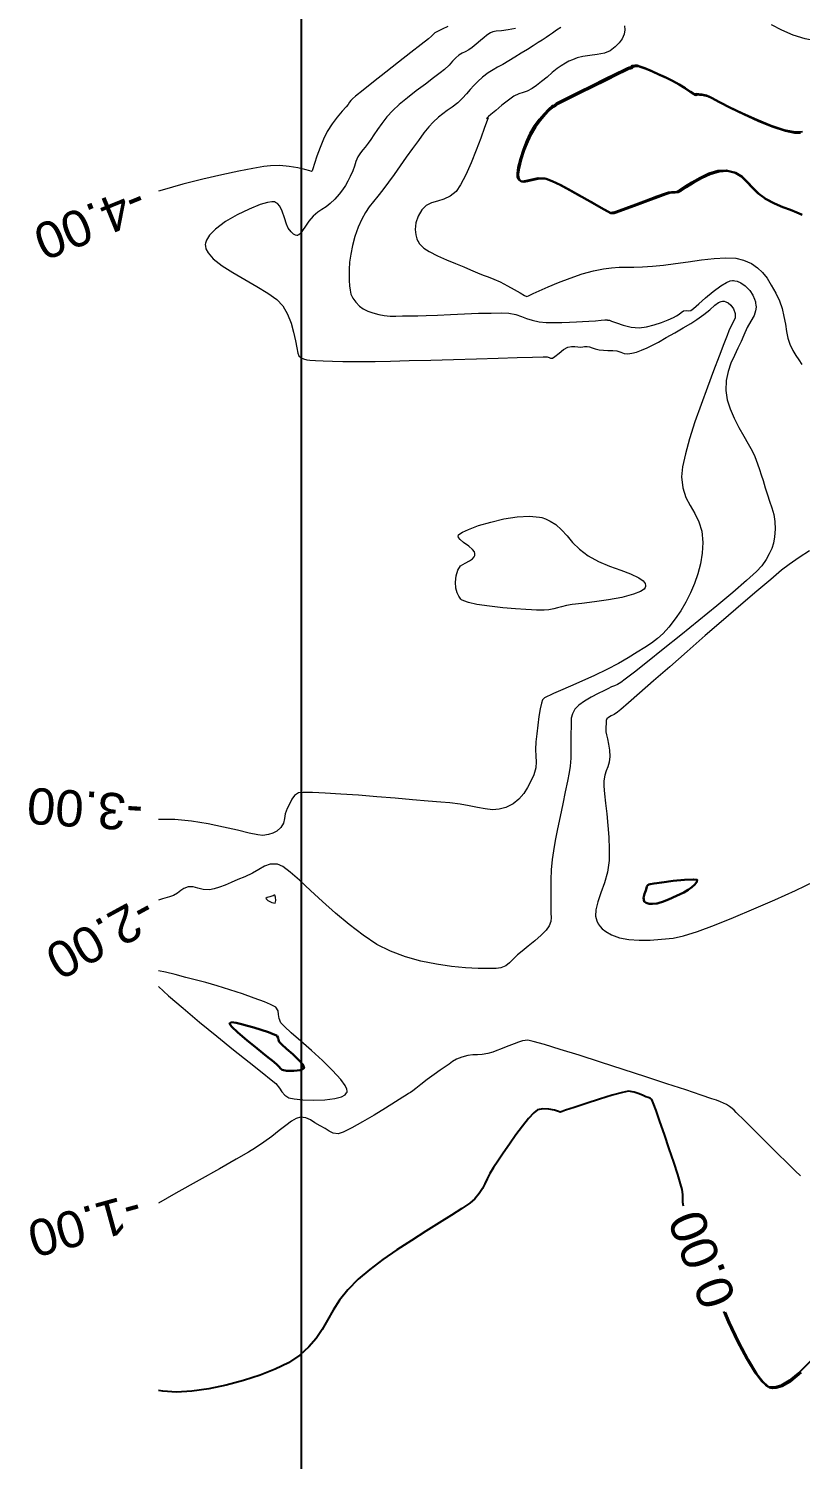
# Model space of a CAD drawing. Header units: metres. Extents: x 2662 to 3279, y 1027 to 1511.
# Drawn here: x 2662.1 to 2725.8, y 1256.3 to 1374.4 of the extents above; entities that cross this region are included whole.
import ezdxf

# ---------------------------------------------------------------- set-up
doc = ezdxf.new("R2010")
doc.units = ezdxf.units.M
doc.header["$LTSCALE"] = 1000
doc.layers.add('01 main point', color=1, linetype='Continuous')
for name, color, linetype, lineweight in [('CONT-MJR', 251, 'Continuous', 30), ('CONT-MNR', 252, 'Continuous', 9), ('TEXT KONT', 3, 'Continuous', 15)]:
    doc.layers.add(name, color=color, linetype=linetype, lineweight=lineweight)
doc.styles.get("Standard").update_dxf_attribs({"font": 'arial.ttf'})

msp = doc.modelspace()

# ---------------------------------------------------------------- linework, layer by layer
at = {"flags": 128}
for points in [[(2725.98, 1365.91), (2725.72, 1365.87), (2725.24, 1365.89), (2724.48, 1366.05), (2723.39, 1366.4), (2722.21, 1366.88), (2721.03, 1367.42), (2719.94, 1367.95), (2719.02, 1368.42), (2718.37, 1368.76), (2718.05, 1368.9), (2717.71, 1368.98), (2717.42, 1369.02), (2717.26, 1369.04), (2717.16, 1369.01), (2717.06, 1368.99), (2716.93, 1369.07), (2716.62, 1369.27), (2716.19, 1369.56), (2715.68, 1369.87), (2715.14, 1370.17), (2714.64, 1370.41), (2714.07, 1370.67), (2713.49, 1370.93), (2712.97, 1371.15), (2712.57, 1371.3), (2712.35, 1371.37), (2712.15, 1371.38), (2711.98, 1371.36), (2711.89, 1371.34), (2711.84, 1371.28), (2711.78, 1371.22), (2711.68, 1371.2), (2711.54, 1371.17), (2711.26, 1371.03), (2710.59, 1370.7), (2709.66, 1370.24), (2708.59, 1369.71), (2707.53, 1369.18), (2706.59, 1368.71), (2705.92, 1368.38), (2705.65, 1368.24), (2705.52, 1368.14), (2705.43, 1368.06), (2705.36, 1368.04), (2705.3, 1368.01), (2705.21, 1367.94), (2705.1, 1367.85), (2704.96, 1367.71), (2704.65, 1367.39), (2704.24, 1366.93), (2703.83, 1366.38), (2703.47, 1365.77), (2703.2, 1365.17), (2702.92, 1364.44), (2702.67, 1363.67), (2702.49, 1362.95), (2702.43, 1362.46), (2702.44, 1362.18), (2702.48, 1362.04), (2702.52, 1361.99), (2702.56, 1361.94), (2702.67, 1361.87), (2702.87, 1361.84), (2703.19, 1361.88), (2703.66, 1362), (2704.18, 1362.1), (2704.73, 1362.07), (2705.21, 1361.89), (2705.92, 1361.55), (2706.77, 1361.1), (2707.67, 1360.6), (2708.53, 1360.11), (2709.28, 1359.69), (2709.81, 1359.39), (2710.06, 1359.26), (2710.21, 1359.25), (2710.34, 1359.26), (2710.5, 1359.3), (2710.79, 1359.4), (2711.41, 1359.63), (2712.23, 1359.94), (2713.12, 1360.27), (2713.95, 1360.58), (2714.59, 1360.82), (2714.92, 1360.93), (2715.16, 1360.95), (2715.36, 1360.94), (2715.6, 1360.97), (2715.84, 1361.1), (2716.27, 1361.39), (2716.85, 1361.75), (2717.53, 1362.14), (2718.26, 1362.48), (2719, 1362.7), (2719.69, 1362.74), (2720.35, 1362.57), (2720.89, 1362.24), (2721.34, 1361.81), (2721.79, 1361.32), (2722.28, 1360.84), (2722.88, 1360.4), (2723.56, 1360.04), (2724.24, 1359.75), (2724.87, 1359.52), (2725.42, 1359.31), (2725.84, 1359.12)], [(2716.15, 1277.2), (2716.12, 1277.52), (2716.12, 1277.83), (2716.11, 1278.17), (2716.05, 1278.59), (2715.92, 1279.05), (2715.68, 1279.83), (2715.35, 1280.83), (2714.98, 1281.95), (2714.59, 1283.11), (2714.22, 1284.19), (2713.9, 1285.1), (2713.66, 1285.74), (2713.54, 1286.01), (2713.4, 1286.12), (2713.24, 1286.18), (2713.05, 1286.24), (2712.82, 1286.34), (2712.49, 1286.49), (2712.09, 1286.63), (2711.63, 1286.69), (2711.13, 1286.6), (2710.28, 1286.36), (2709.22, 1286.04), (2708.13, 1285.69), (2707.14, 1285.36), (2706.43, 1285.12), (2706.15, 1285.02), (2706.07, 1284.99), (2705.99, 1284.97), (2705.85, 1285.02), (2705.51, 1285.12), (2705.05, 1285.22), (2704.56, 1285.25), (2704.12, 1285.16), (2703.8, 1284.92), (2703.37, 1284.45), (2702.87, 1283.82), (2702.33, 1283.09), (2701.79, 1282.32), (2701.27, 1281.57), (2700.83, 1280.91), (2700.49, 1280.4), (2700.17, 1279.89), (2699.95, 1279.45), (2699.77, 1279.05), (2699.57, 1278.66), (2699.31, 1278.25), (2698.94, 1277.81), (2698.53, 1277.46), (2697.88, 1277), (2697.02, 1276.45), (2696.01, 1275.82), (2694.89, 1275.13), (2693.71, 1274.38), (2692.51, 1273.6), (2691.35, 1272.79), (2690.27, 1271.98), (2689.31, 1271.17), (2688.45, 1270.29), (2687.78, 1269.44), (2687.24, 1268.61), (2686.78, 1267.8), (2686.33, 1267.03), (2685.84, 1266.29), (2685.25, 1265.58), (2684.51, 1264.91), (2683.55, 1264.28), (2682.47, 1263.74), (2681.22, 1263.24), (2679.85, 1262.8), (2678.41, 1262.42), (2676.98, 1262.13), (2675.59, 1261.94), (2674.31, 1261.86), (2673.2, 1261.92), (2672.83, 1261.99)], [(2726.62, 1264.39), (2725.76, 1263.52), (2724.89, 1262.8), (2724.2, 1262.41), (2723.71, 1262.26), (2723.41, 1262.25), (2723.26, 1262.27), (2723.16, 1262.3), (2722.95, 1262.42), (2722.6, 1262.75), (2722.09, 1263.43), (2721.38, 1264.59), (2720.63, 1266.03), (2719.86, 1267.66), (2719.49, 1268.51)]]:
    msp.add_lwpolyline(points, dxfattribs=at)
at = {"layer": '01 main point'}
msp.add_lwpolyline([(2684.6, 1092.67), (3187.11, 1092.67), (3187.11, 1448.02), (2684.6, 1448.02)], close=True, dxfattribs=at)
at = {"layer": 'CONT-MJR', "elevation": -1, "flags": 128}
for points in [[(2725.83, 1365.81), (2725.35, 1365.83), (2724.59, 1365.98), (2723.49, 1366.34), (2722.31, 1366.82), (2721.14, 1367.36), (2720.05, 1367.89), (2719.13, 1368.36), (2718.47, 1368.7), (2718.16, 1368.84), (2717.82, 1368.92), (2717.52, 1368.96), (2717.37, 1368.98), (2717.27, 1368.95), (2717.17, 1368.93), (2717.03, 1369.01), (2716.73, 1369.21), (2716.29, 1369.5), (2715.79, 1369.81), (2715.25, 1370.11), (2714.75, 1370.35), (2714.18, 1370.61), (2713.6, 1370.87), (2713.08, 1371.09), (2712.67, 1371.24), (2712.46, 1371.31), (2712.26, 1371.32), (2712.09, 1371.3), (2712, 1371.28), (2711.95, 1371.22), (2711.89, 1371.16), (2711.79, 1371.14), (2711.64, 1371.11), (2711.37, 1370.97), (2710.7, 1370.64), (2709.77, 1370.18), (2708.7, 1369.65), (2707.64, 1369.12), (2706.7, 1368.65), (2706.03, 1368.32), (2705.76, 1368.18), (2705.63, 1368.08), (2705.54, 1368), (2705.47, 1367.98), (2705.4, 1367.95), (2705.32, 1367.88), (2705.21, 1367.79), (2705.06, 1367.65), (2704.75, 1367.33), (2704.35, 1366.87), (2703.94, 1366.32), (2703.58, 1365.71), (2703.31, 1365.11), (2703.02, 1364.38), (2702.77, 1363.61), (2702.59, 1362.89), (2702.53, 1362.4), (2702.55, 1362.12), (2702.59, 1361.98), (2702.62, 1361.93), (2702.67, 1361.88), (2702.78, 1361.81), (2702.98, 1361.78), (2703.3, 1361.82), (2703.76, 1361.94), (2704.29, 1362.04), (2704.83, 1362.01), (2705.32, 1361.83), (2706.03, 1361.49), (2706.88, 1361.04), (2707.78, 1360.54), (2708.64, 1360.05), (2709.38, 1359.63), (2709.92, 1359.33), (2710.17, 1359.2), (2710.32, 1359.19), (2710.45, 1359.2), (2710.61, 1359.24), (2710.9, 1359.34), (2711.52, 1359.57), (2712.33, 1359.88), (2713.22, 1360.21), (2714.05, 1360.52), (2714.7, 1360.76), (2715.02, 1360.87), (2715.27, 1360.89), (2715.47, 1360.88), (2715.71, 1360.91), (2715.95, 1361.04), (2716.38, 1361.33), (2716.96, 1361.69), (2717.64, 1362.08), (2718.37, 1362.42), (2719.1, 1362.64), (2719.79, 1362.68), (2720.46, 1362.51), (2721, 1362.18), (2721.45, 1361.75), (2721.9, 1361.26), (2722.39, 1360.78), (2722.99, 1360.34), (2723.67, 1359.98), (2724.35, 1359.69), (2724.98, 1359.46), (2725.52, 1359.25), (2725.95, 1359.06)], [(2725.87, 1263.46), (2724.99, 1262.74), (2724.31, 1262.35), (2723.82, 1262.2), (2723.51, 1262.19), (2723.37, 1262.21), (2723.27, 1262.24), (2723.06, 1262.36), (2722.71, 1262.69), (2722.19, 1263.37), (2721.49, 1264.53), (2720.74, 1265.97), (2719.97, 1267.6), (2719.6, 1268.45)]]:
    msp.add_lwpolyline(points, dxfattribs=at)
at = {"layer": 'CONT-MJR', "flags": 128}
for points in [[(2713.93, 1302.19), (2713.99, 1302.2), (2714.14, 1302.24), (2714.44, 1302.34), (2714.93, 1302.53), (2715.59, 1302.82), (2716.18, 1303.11), (2716.56, 1303.33), (2716.85, 1303.55), (2717.1, 1303.77), (2717.27, 1303.98), (2717.29, 1304.14), (2716.97, 1304.18), (2716.24, 1304.15), (2715.3, 1304.06), (2714.36, 1303.94), (2713.74, 1303.85), (2713.41, 1303.79), (2713.29, 1303.76), (2713.26, 1303.74), (2713.23, 1303.72), (2713.18, 1303.67), (2713.14, 1303.59), (2713.1, 1303.46), (2713.05, 1303.26), (2712.95, 1302.98), (2712.86, 1302.65), (2712.91, 1302.37), (2713.08, 1302.24), (2713.32, 1302.17), (2713.61, 1302.17)], [(2682.64, 1291.25), (2682.62, 1291.27), (2682.53, 1291.32), (2682.31, 1291.41), (2681.91, 1291.56), (2681.3, 1291.76), (2680.69, 1291.95), (2680.19, 1292.09), (2679.69, 1292.22), (2679.23, 1292.34), (2678.87, 1292.39), (2678.68, 1292.3), (2678.85, 1292.05), (2679.38, 1291.55), (2680.13, 1290.92), (2680.97, 1290.23), (2681.75, 1289.6), (2682.36, 1289.12), (2682.64, 1288.88), (2682.78, 1288.71), (2682.89, 1288.56), (2683.05, 1288.45), (2683.41, 1288.39), (2683.99, 1288.37), (2684.55, 1288.44), (2684.85, 1288.62), (2684.75, 1288.89), (2684.4, 1289.29), (2683.92, 1289.75), (2683.41, 1290.2), (2683, 1290.56), (2682.8, 1290.76), (2682.74, 1290.94), (2682.72, 1291.1)]]:
    msp.add_lwpolyline(points, close=True, dxfattribs=at)
at = {"layer": 'CONT-MNR', "flags": 128}
for points, elevation in [([(2696.72, 1374.61), (2696.25, 1374.39), (2695.85, 1374.19), (2695.64, 1374.07), (2695.5, 1373.94), (2695.36, 1373.79), (2695.11, 1373.59), (2694.51, 1373.11), (2693.65, 1372.44), (2692.65, 1371.66), (2691.59, 1370.83), (2690.58, 1370.03), (2689.72, 1369.35), (2689.1, 1368.86), (2688.84, 1368.64), (2688.7, 1368.48), (2688.61, 1368.34), (2688.49, 1368.17), (2688.31, 1367.96), (2687.99, 1367.6), (2687.59, 1367.12), (2687.16, 1366.55), (2686.76, 1365.92), (2686.46, 1365.3), (2686.17, 1364.6), (2685.91, 1363.9), (2685.7, 1363.28), (2685.56, 1362.85), (2685.51, 1362.68), (2685.46, 1362.64), (2685.31, 1362.68), (2684.91, 1362.79), (2684.32, 1362.92), (2683.61, 1363.04), (2682.84, 1363.11), (2682.08, 1363.1), (2681.52, 1363.03), (2680.63, 1362.88), (2679.46, 1362.65), (2678.06, 1362.35), (2676.5, 1361.99), (2674.84, 1361.57), (2673.14, 1361.09), (2672.83, 1360.99)], -4), ([(2706.03, 1374.51), (2705.69, 1374.29), (2705.35, 1374.06), (2705.09, 1373.88), (2704.83, 1373.7), (2704.49, 1373.47), (2704.17, 1373.27), (2703.75, 1373.01), (2703.28, 1372.71), (2702.76, 1372.4), (2702.25, 1372.07), (2701.75, 1371.76), (2701.24, 1371.46), (2700.82, 1371.23), (2700.44, 1371.02), (2700.05, 1370.77), (2699.58, 1370.42), (2699.18, 1370.07), (2698.85, 1369.73), (2698.55, 1369.39), (2698.25, 1369.04), (2697.92, 1368.69), (2697.53, 1368.31), (2697.07, 1367.93), (2696.67, 1367.65), (2696.31, 1367.4), (2695.93, 1367.11), (2695.49, 1366.7), (2695.15, 1366.32), (2694.74, 1365.81), (2694.29, 1365.2), (2693.79, 1364.52), (2693.28, 1363.81), (2692.77, 1363.09), (2692.28, 1362.39), (2691.82, 1361.74), (2691.36, 1361.11), (2690.94, 1360.6), (2690.57, 1360.15), (2690.23, 1359.72), (2689.91, 1359.25), (2689.61, 1358.7), (2689.3, 1358.02), (2689.03, 1357.25), (2688.84, 1356.51), (2688.7, 1355.8), (2688.61, 1355.14), (2688.57, 1354.55), (2688.56, 1354.04), (2688.57, 1353.64), (2688.6, 1353.19), (2688.64, 1352.82), (2688.72, 1352.49), (2688.87, 1352.17), (2689.11, 1351.83), (2689.41, 1351.52), (2689.73, 1351.29), (2690.1, 1351.11), (2690.52, 1350.96), (2691.02, 1350.82), (2691.47, 1350.73), (2691.94, 1350.69), (2692.43, 1350.68), (2692.97, 1350.7), (2693.56, 1350.71), (2694.23, 1350.72), (2694.92, 1350.73), (2695.85, 1350.77), (2696.94, 1350.82), (2698.1, 1350.87), (2699.25, 1350.92), (2700.3, 1350.94), (2701.16, 1350.95), (2701.75, 1350.92), (2702.33, 1350.81), (2702.79, 1350.65), (2703.2, 1350.49), (2703.66, 1350.34), (2704.25, 1350.22), (2704.84, 1350.16), (2705.48, 1350.15), (2706.13, 1350.16), (2706.75, 1350.18), (2707.33, 1350.21), (2707.82, 1350.24), (2708.36, 1350.27), (2708.9, 1350.31), (2709.36, 1350.35), (2709.68, 1350.38), (2709.81, 1350.39), (2709.86, 1350.38), (2709.9, 1350.36), (2709.97, 1350.36), (2710.05, 1350.35), (2710.21, 1350.28), (2710.62, 1350.12), (2711.19, 1349.93), (2711.84, 1349.78), (2712.51, 1349.72), (2713.1, 1349.8), (2713.73, 1349.96), (2714.35, 1350.17), (2714.9, 1350.39), (2715.33, 1350.58), (2715.58, 1350.7), (2715.8, 1350.85), (2715.96, 1351), (2716.16, 1351.12), (2716.37, 1351.15), (2716.56, 1351.13), (2716.78, 1351.16), (2717, 1351.33), (2717.43, 1351.7), (2717.98, 1352.19), (2718.61, 1352.72), (2719.24, 1353.19), (2719.71, 1353.46), (2720.02, 1353.59), (2720.2, 1353.62), (2720.28, 1353.62), (2720.39, 1353.61), (2720.59, 1353.56), (2720.89, 1353.44), (2721.25, 1353.2), (2721.63, 1352.8), (2721.88, 1352.41), (2722.02, 1352.08), (2722.09, 1351.86), (2722.11, 1351.74), (2722.13, 1351.63), (2722.15, 1351.42), (2722.11, 1351.12), (2721.98, 1350.74), (2721.72, 1350.27), (2721.42, 1349.75), (2721.14, 1349.11), (2720.93, 1348.59), (2720.65, 1348.04), (2720.36, 1347.45), (2720.08, 1346.81), (2719.84, 1346.12), (2719.69, 1345.37), (2719.66, 1344.55), (2719.77, 1343.79), (2720.02, 1343.02), (2720.35, 1342.25), (2720.73, 1341.5), (2721.13, 1340.79), (2721.51, 1340.14), (2721.83, 1339.57), (2722.05, 1339.09), (2722.28, 1338.5), (2722.44, 1338.03), (2722.58, 1337.59), (2722.73, 1337.11), (2722.9, 1336.5), (2723.08, 1335.94), (2723.27, 1335.4), (2723.46, 1334.87), (2723.61, 1334.32), (2723.71, 1333.73), (2723.72, 1333.09), (2723.67, 1332.47), (2723.58, 1331.95), (2723.44, 1331.49), (2723.24, 1331.06), (2722.97, 1330.6), (2722.62, 1330.08), (2722.19, 1329.61), (2721.36, 1328.85), (2720.23, 1327.88), (2718.9, 1326.76), (2717.43, 1325.56), (2715.94, 1324.34), (2714.49, 1323.18), (2713.19, 1322.14), (2712.11, 1321.29), (2711.36, 1320.71), (2711, 1320.44), (2710.72, 1320.28), (2710.48, 1320.17), (2710.23, 1320.08), (2709.93, 1319.93), (2709.6, 1319.76), (2709.11, 1319.52), (2708.55, 1319.23), (2707.99, 1318.91), (2707.51, 1318.57), (2707.18, 1318.23), (2706.99, 1317.85), (2706.9, 1317.5), (2706.89, 1317.15), (2706.89, 1316.75), (2706.87, 1316.27), (2706.85, 1315.77), (2706.85, 1315.28), (2706.86, 1314.77), (2706.85, 1314.2), (2706.8, 1313.54), (2706.72, 1313.01), (2706.58, 1312.28), (2706.4, 1311.4), (2706.19, 1310.42), (2705.97, 1309.38), (2705.76, 1308.36), (2705.57, 1307.39), (2705.42, 1306.53), (2705.32, 1305.84), (2705.25, 1304.98), (2705.22, 1304.16), (2705.21, 1303.41), (2705.21, 1302.76), (2705.22, 1302.22), (2705.21, 1301.82), (2705.21, 1301.39), (2705.24, 1301.04), (2705.21, 1300.71), (2705.08, 1300.34), (2704.84, 1300), (2704.42, 1299.58), (2703.9, 1299.12), (2703.35, 1298.67), (2702.86, 1298.26), (2702.47, 1297.95), (2702.1, 1297.6), (2701.81, 1297.3), (2701.5, 1297.06), (2701.08, 1296.89), (2700.7, 1296.84), (2700.06, 1296.82), (2699.21, 1296.83), (2698.18, 1296.88), (2697.02, 1296.99), (2695.78, 1297.18), (2694.49, 1297.44), (2693.21, 1297.79), (2691.97, 1298.25), (2690.86, 1298.82), (2689.72, 1299.57), (2688.58, 1300.45), (2687.45, 1301.4), (2686.37, 1302.36), (2685.37, 1303.28), (2684.47, 1304.11), (2683.7, 1304.78), (2683.09, 1305.24), (2682.65, 1305.44), (2682.06, 1305.44), (2681.57, 1305.27), (2681.11, 1305.01), (2680.6, 1304.7), (2679.96, 1304.4), (2679.38, 1304.17), (2678.84, 1303.94), (2678.33, 1303.72), (2677.86, 1303.54), (2677.43, 1303.4), (2677.03, 1303.33), (2676.52, 1303.34), (2676.09, 1303.45), (2675.69, 1303.56), (2675.28, 1303.56), (2674.93, 1303.44), (2674.67, 1303.26), (2674.41, 1303.06), (2674.07, 1302.86), (2673.73, 1302.74), (2673.17, 1302.57), (2672.83, 1302.47)], -2), ([(2702.29, 1374.43), (2701.7, 1374.31), (2701.14, 1374.25), (2700.69, 1374.21), (2700.43, 1374.17), (2700.23, 1374.08), (2700.09, 1373.98), (2699.91, 1373.85), (2699.71, 1373.69), (2699.41, 1373.43), (2699.05, 1373.13), (2698.72, 1372.86), (2698.45, 1372.66), (2698.15, 1372.51), (2697.9, 1372.41), (2697.61, 1372.24), (2697.36, 1372.02), (2697.11, 1371.74), (2696.81, 1371.41), (2696.45, 1371.05), (2696.09, 1370.76), (2695.54, 1370.35), (2694.86, 1369.85), (2694.11, 1369.29), (2693.37, 1368.72), (2692.7, 1368.17), (2692.16, 1367.67), (2691.68, 1367.13), (2691.27, 1366.6), (2690.91, 1366.1), (2690.61, 1365.65), (2690.36, 1365.26), (2690.15, 1364.96), (2689.9, 1364.64), (2689.7, 1364.41), (2689.5, 1364.16), (2689.29, 1363.83), (2689.12, 1363.44), (2689, 1363.07), (2688.87, 1362.67), (2688.66, 1362.21), (2688.46, 1361.83), (2688.26, 1361.47), (2688.03, 1361.12), (2687.75, 1360.75), (2687.4, 1360.34), (2687.01, 1359.98), (2686.66, 1359.72), (2686.32, 1359.5), (2685.98, 1359.26), (2685.61, 1358.94), (2685.25, 1358.54), (2684.96, 1358.12), (2684.71, 1357.75), (2684.54, 1357.52), (2684.42, 1357.4), (2684.34, 1357.36), (2684.3, 1357.35), (2684.24, 1357.35), (2684.13, 1357.37), (2683.98, 1357.46), (2683.79, 1357.64), (2683.54, 1357.95), (2683.39, 1358.28), (2683.23, 1358.79), (2683.04, 1359.36), (2682.84, 1359.76), (2682.65, 1359.99), (2682.5, 1360.08), (2682.41, 1360.11), (2682.35, 1360.12), (2682.19, 1360.12), (2681.84, 1360.06), (2681.23, 1359.89), (2680.32, 1359.53), (2679.32, 1359.06), (2678.36, 1358.5), (2677.53, 1357.88), (2677.03, 1357.37), (2676.79, 1356.97), (2676.71, 1356.71), (2676.69, 1356.59), (2676.7, 1356.47), (2676.75, 1356.24), (2676.93, 1355.9), (2677.34, 1355.43), (2678.08, 1354.85), (2678.98, 1354.28), (2679.96, 1353.7), (2680.95, 1353.14), (2681.85, 1352.59), (2682.59, 1352.05), (2683.09, 1351.54), (2683.48, 1350.85), (2683.77, 1350.1), (2683.98, 1349.36), (2684.13, 1348.66), (2684.24, 1348.07), (2684.33, 1347.64), (2684.41, 1347.42), (2684.6, 1347.25), (2684.81, 1347.15), (2685.08, 1347.08), (2685.33, 1347.05), (2685.8, 1347.02), (2686.43, 1346.99), (2687.2, 1346.97), (2688.06, 1346.95), (2688.97, 1346.94), (2689.89, 1346.93), (2690.72, 1346.94), (2691.97, 1346.97), (2693.53, 1347.01), (2695.31, 1347.05), (2697.19, 1347.11), (2699.07, 1347.16), (2700.86, 1347.22), (2702.44, 1347.26), (2703.71, 1347.3), (2704.57, 1347.32), (2704.92, 1347.32), (2705.07, 1347.28), (2705.19, 1347.22), (2705.34, 1347.21), (2705.55, 1347.35), (2705.89, 1347.63), (2706.27, 1347.93), (2706.62, 1348.13), (2706.91, 1348.18), (2707.19, 1348.18), (2707.43, 1348.15), (2707.64, 1348.13), (2707.84, 1348.16), (2708, 1348.18), (2708.21, 1348.18), (2708.4, 1348.14), (2708.62, 1348.06), (2708.88, 1347.98), (2709.19, 1347.91), (2709.55, 1347.87), (2709.93, 1347.86), (2710.32, 1347.84), (2710.66, 1347.81), (2710.99, 1347.72), (2711.26, 1347.61), (2711.58, 1347.57), (2711.91, 1347.62), (2712.27, 1347.72), (2712.69, 1347.87), (2713.16, 1348.07), (2713.54, 1348.26), (2714.09, 1348.55), (2714.74, 1348.92), (2715.45, 1349.32), (2716.14, 1349.72), (2716.77, 1350.09), (2717.27, 1350.4), (2717.83, 1350.81), (2718.33, 1351.22), (2718.75, 1351.59), (2719.05, 1351.8), (2719.26, 1351.9), (2719.38, 1351.92), (2719.44, 1351.92), (2719.51, 1351.91), (2719.65, 1351.88), (2719.84, 1351.78), (2720.07, 1351.59), (2720.3, 1351.28), (2720.43, 1350.9), (2720.43, 1350.55), (2720.3, 1350.23), (2720.1, 1349.89), (2719.91, 1349.47), (2719.77, 1349.1), (2719.49, 1348.39), (2719.1, 1347.39), (2718.63, 1346.18), (2718.13, 1344.83), (2717.61, 1343.4), (2717.11, 1341.95), (2716.67, 1340.57), (2716.32, 1339.31), (2716.08, 1338.24), (2715.99, 1337.43), (2716.1, 1336.5), (2716.35, 1335.72), (2716.71, 1335.04), (2717.09, 1334.39), (2717.43, 1333.71), (2717.68, 1332.93), (2717.77, 1332), (2717.71, 1331.12), (2717.57, 1330.25), (2717.35, 1329.42), (2717.07, 1328.61), (2716.73, 1327.83), (2716.35, 1327.08), (2715.93, 1326.37), (2715.47, 1325.69), (2714.96, 1325.02), (2714.49, 1324.49), (2714.01, 1324.06), (2713.52, 1323.69), (2712.97, 1323.33), (2712.34, 1322.94), (2711.6, 1322.48), (2710.8, 1322.01), (2709.84, 1321.52), (2708.81, 1321.02), (2707.78, 1320.55), (2706.83, 1320.13), (2706.02, 1319.78), (2705.44, 1319.52), (2705.15, 1319.4), (2704.9, 1319.28), (2704.69, 1319.18), (2704.52, 1319), (2704.43, 1318.74), (2704.33, 1318.26), (2704.23, 1317.63), (2704.13, 1316.93), (2704.05, 1316.21), (2703.97, 1315.55), (2703.94, 1314.9), (2703.98, 1314.37), (2704.01, 1313.89), (2703.97, 1313.4), (2703.8, 1312.82), (2703.57, 1312.28), (2703.3, 1311.76), (2702.98, 1311.27), (2702.58, 1310.82), (2702.1, 1310.43), (2701.51, 1310.12), (2700.96, 1309.97), (2700.39, 1309.94), (2699.8, 1310), (2699.16, 1310.12), (2698.47, 1310.26), (2697.72, 1310.4), (2696.88, 1310.5), (2696.14, 1310.56), (2695.09, 1310.65), (2693.8, 1310.76), (2692.36, 1310.88), (2690.85, 1311.01), (2689.33, 1311.13), (2687.88, 1311.23), (2686.59, 1311.31), (2685.53, 1311.36), (2684.78, 1311.37), (2684.4, 1311.32), (2684.06, 1311.1), (2683.84, 1310.82), (2683.66, 1310.46), (2683.46, 1310.04), (2683.3, 1309.6), (2683.23, 1309.2), (2683.14, 1308.82), (2682.92, 1308.46), (2682.59, 1308.17), (2682.27, 1308), (2681.9, 1307.89), (2681.44, 1307.82), (2681.04, 1307.86), (2680.33, 1308.01), (2679.36, 1308.24), (2678.21, 1308.5), (2676.92, 1308.77), (2675.56, 1308.99), (2674.19, 1309.12), (2672.86, 1309.14), (2672.83, 1309.14)], -3), ([(2711.28, 1374.64), (2711.32, 1374.32), (2711.26, 1373.96), (2711.09, 1373.59), (2710.85, 1373.24), (2710.53, 1372.91), (2710.11, 1372.6), (2709.63, 1372.41), (2709.04, 1372.29), (2708.42, 1372.2), (2707.84, 1372.12), (2707.38, 1372.01), (2706.99, 1371.86), (2706.69, 1371.73), (2706.41, 1371.57), (2706.06, 1371.35), (2705.73, 1371.12), (2705.33, 1370.79), (2704.9, 1370.42), (2704.45, 1370.05), (2704.03, 1369.72), (2703.68, 1369.47), (2703.27, 1369.27), (2702.92, 1369.16), (2702.57, 1369.04), (2702.16, 1368.84), (2701.71, 1368.52), (2701.18, 1368.1), (2700.66, 1367.67), (2700.25, 1367.32), (2700.07, 1367.16), (2699.96, 1367.05), (2699.9, 1366.98), (2699.96, 1367.02), (2700.03, 1367.07), (2699.96, 1366.84), (2699.75, 1366.25), (2699.44, 1365.39), (2699.06, 1364.38), (2698.63, 1363.33), (2698.19, 1362.34), (2697.77, 1361.52), (2697.39, 1360.97), (2696.91, 1360.58), (2696.39, 1360.34), (2695.86, 1360.19), (2695.36, 1360.04), (2694.92, 1359.82), (2694.57, 1359.47), (2694.27, 1358.94), (2694.08, 1358.39), (2694.02, 1357.84), (2694.07, 1357.41), (2694.16, 1357.08), (2694.25, 1356.87), (2694.31, 1356.76), (2694.35, 1356.69), (2694.48, 1356.54), (2694.73, 1356.31), (2695.18, 1356.02), (2695.85, 1355.66), (2696.6, 1355.33), (2697.35, 1355.02), (2698.03, 1354.75), (2698.58, 1354.51), (2699.15, 1354.26), (2699.62, 1354.08), (2700.05, 1353.92), (2700.5, 1353.74), (2701.04, 1353.51), (2701.63, 1353.2), (2702.2, 1352.89), (2702.68, 1352.61), (2703.04, 1352.4), (2703.22, 1352.32), (2703.38, 1352.36), (2703.54, 1352.44), (2703.76, 1352.55), (2704.26, 1352.78), (2704.98, 1353.1), (2705.85, 1353.46), (2706.81, 1353.83), (2707.79, 1354.17), (2708.73, 1354.42), (2709.55, 1354.58), (2710.23, 1354.68), (2710.85, 1354.72), (2711.44, 1354.73), (2712.06, 1354.74), (2712.77, 1354.76), (2713.61, 1354.8), (2714.5, 1354.89), (2715.5, 1355.03), (2716.56, 1355.18), (2717.64, 1355.33), (2718.68, 1355.44), (2719.65, 1355.49), (2720.48, 1355.46), (2721.12, 1355.32), (2721.76, 1355.03), (2722.27, 1354.68), (2722.69, 1354.28), (2723.06, 1353.81), (2723.41, 1353.24), (2723.79, 1352.59), (2724.09, 1351.96), (2724.3, 1351.31), (2724.45, 1350.66), (2724.57, 1350.03), (2724.67, 1349.42), (2724.78, 1348.87), (2724.94, 1348.38), (2725.19, 1347.85), (2725.43, 1347.45), (2725.68, 1347.09), (2725.93, 1346.69)], -1), ([(2732.84, 1374.54), (2731.62, 1374.17), (2730.4, 1373.83), (2729.21, 1373.56), (2728.12, 1373.4), (2727.17, 1373.4), (2726.19, 1373.57), (2725.21, 1373.89), (2724.27, 1374.29), (2723.42, 1374.73)], -1), ([(2726.55, 1331.31), (2725.7, 1330.77), (2724.87, 1330.18), (2724.26, 1329.7), (2723.36, 1328.95), (2722.22, 1327.98), (2720.9, 1326.85), (2719.46, 1325.61), (2717.96, 1324.31), (2716.46, 1323), (2715.02, 1321.74), (2713.69, 1320.58), (2712.54, 1319.57), (2711.62, 1318.77), (2710.99, 1318.22), (2710.71, 1317.99), (2710.43, 1317.81), (2710.18, 1317.68), (2709.97, 1317.56), (2709.84, 1317.45), (2709.78, 1317.31), (2709.78, 1317.17), (2709.77, 1317), (2709.76, 1316.81), (2709.75, 1316.61), (2709.76, 1316.37), (2709.8, 1316.13), (2709.88, 1315.79), (2709.98, 1315.35), (2710.05, 1314.85), (2710.07, 1314.32), (2710.02, 1313.85), (2709.91, 1313.49), (2709.79, 1313.15), (2709.68, 1312.78), (2709.6, 1312.31), (2709.6, 1311.87), (2709.65, 1311.24), (2709.73, 1310.47), (2709.83, 1309.59), (2709.92, 1308.64), (2710, 1307.66), (2710.04, 1306.68), (2710.03, 1305.75), (2709.9, 1304.78), (2709.65, 1303.89), (2709.35, 1303.08), (2709.08, 1302.34), (2708.92, 1301.66), (2708.91, 1301.14), (2709.01, 1300.77), (2709.13, 1300.52), (2709.21, 1300.4), (2709.29, 1300.3), (2709.46, 1300.11), (2709.75, 1299.87), (2710.22, 1299.61), (2710.89, 1299.37), (2711.66, 1299.23), (2712.5, 1299.17), (2713.4, 1299.18), (2714.35, 1299.24), (2715.32, 1299.34), (2716.16, 1299.52), (2717.31, 1299.89), (2718.71, 1300.4), (2720.28, 1301.03), (2721.97, 1301.75), (2723.7, 1302.51), (2725.4, 1303.28), (2727, 1304.03)], -1), ([(2672.83, 1295.34), (2673.66, 1294.58), (2674.86, 1293.54), (2676.22, 1292.41), (2677.64, 1291.24), (2679.03, 1290.12), (2680.31, 1289.09), (2681.38, 1288.24), (2682.14, 1287.63), (2682.51, 1287.32), (2682.81, 1286.96), (2683.02, 1286.64), (2683.25, 1286.37), (2683.6, 1286.16), (2684.04, 1286.07), (2684.75, 1285.99), (2685.63, 1285.96), (2686.55, 1285.98), (2687.4, 1286.09), (2687.94, 1286.24), (2688.23, 1286.41), (2688.36, 1286.55), (2688.4, 1286.63), (2688.41, 1286.7), (2688.39, 1286.86), (2688.25, 1287.16), (2687.88, 1287.67), (2687.2, 1288.41), (2686.36, 1289.22), (2685.45, 1290.05), (2684.57, 1290.83), (2683.79, 1291.51), (2683.22, 1292.03), (2682.94, 1292.33), (2682.8, 1292.69), (2682.75, 1293.02), (2682.7, 1293.33), (2682.51, 1293.63), (2682.47, 1293.66), (2682.36, 1293.73), (2682.09, 1293.86), (2681.58, 1294.08), (2680.74, 1294.39), (2679.76, 1294.73), (2678.71, 1295.07), (2677.68, 1295.39), (2676.75, 1295.66), (2675.98, 1295.86), (2675.09, 1296.09), (2674.21, 1296.33), (2673.41, 1296.53), (2672.83, 1296.63)], -1), ([(2725.81, 1279.71), (2725.37, 1280.13), (2724.71, 1280.77), (2723.92, 1281.56), (2723.07, 1282.4), (2722.25, 1283.22), (2721.53, 1283.94), (2720.99, 1284.47), (2720.71, 1284.75), (2720.51, 1284.95), (2720.35, 1285.12), (2720.19, 1285.27), (2719.96, 1285.44), (2719.71, 1285.6), (2719.47, 1285.72), (2719.21, 1285.82), (2718.89, 1285.95), (2718.49, 1286.08), (2717.62, 1286.38), (2716.35, 1286.8), (2714.79, 1287.31), (2713.04, 1287.89), (2711.18, 1288.49), (2709.32, 1289.09), (2707.56, 1289.66), (2705.98, 1290.15), (2704.68, 1290.55), (2703.76, 1290.81), (2703.32, 1290.9), (2702.88, 1290.86), (2702.54, 1290.75), (2702.19, 1290.6), (2701.75, 1290.43), (2701.38, 1290.3), (2701.07, 1290.17), (2700.76, 1290.05), (2700.42, 1289.93), (2700, 1289.82), (2699.55, 1289.74), (2699.16, 1289.71), (2698.77, 1289.69), (2698.36, 1289.64), (2697.88, 1289.51), (2697.44, 1289.33), (2697.1, 1289.14), (2696.81, 1288.94), (2696.49, 1288.71), (2696.09, 1288.43), (2695.58, 1288.07), (2695.02, 1287.66), (2694.49, 1287.25), (2694.06, 1286.92), (2693.81, 1286.73), (2693.62, 1286.6), (2693.47, 1286.5), (2693.27, 1286.38), (2692.99, 1286.2), (2692.39, 1285.82), (2691.56, 1285.31), (2690.62, 1284.73), (2689.66, 1284.16), (2688.78, 1283.67), (2688.08, 1283.32), (2687.67, 1283.18), (2687.26, 1283.23), (2686.93, 1283.39), (2686.6, 1283.61), (2686.18, 1283.85), (2685.74, 1284.09), (2685.37, 1284.33), (2684.99, 1284.51), (2684.54, 1284.56), (2684.2, 1284.45), (2683.8, 1284.21), (2683.33, 1283.86), (2682.79, 1283.44), (2682.19, 1282.97), (2681.54, 1282.49), (2680.84, 1282.02), (2680.26, 1281.67), (2679.25, 1281.09), (2677.86, 1280.3), (2676.18, 1279.34), (2674.27, 1278.27), (2672.83, 1277.46)], -1)]:
    msp.add_lwpolyline(points, dxfattribs=dict(at, elevation=elevation))
for points, elevation in [([(2704.29, 1334.09), (2704.46, 1334.05), (2704.77, 1333.95), (2705.17, 1333.77), (2705.62, 1333.48), (2706.1, 1333.04), (2706.55, 1332.54), (2707.01, 1332), (2707.57, 1331.45), (2708.28, 1330.91), (2709.14, 1330.43), (2710.06, 1330.04), (2710.98, 1329.7), (2711.8, 1329.4), (2712.47, 1329.09), (2712.84, 1328.83), (2712.99, 1328.61), (2713.03, 1328.45), (2713.03, 1328.37), (2713.01, 1328.29), (2712.91, 1328.15), (2712.62, 1327.96), (2712.04, 1327.72), (2711.08, 1327.47), (2709.96, 1327.27), (2708.82, 1327.1), (2707.78, 1326.97), (2706.96, 1326.87), (2706.5, 1326.8), (2706.09, 1326.69), (2705.77, 1326.6), (2705.45, 1326.52), (2705.05, 1326.45), (2704.66, 1326.41), (2704.35, 1326.4), (2704.03, 1326.41), (2703.63, 1326.44), (2703.14, 1326.47), (2702.3, 1326.53), (2701.26, 1326.61), (2700.14, 1326.73), (2699.1, 1326.89), (2698.41, 1327.04), (2698.03, 1327.17), (2697.85, 1327.27), (2697.79, 1327.32), (2697.73, 1327.39), (2697.61, 1327.56), (2697.48, 1327.83), (2697.37, 1328.22), (2697.34, 1328.73), (2697.4, 1329.24), (2697.53, 1329.71), (2697.77, 1330.06), (2698.13, 1330.3), (2698.51, 1330.49), (2698.76, 1330.66), (2698.89, 1330.81), (2698.94, 1330.93), (2698.95, 1331), (2698.95, 1331.08), (2698.9, 1331.22), (2698.75, 1331.43), (2698.44, 1331.7), (2698.01, 1332.01), (2697.72, 1332.25), (2697.59, 1332.42), (2697.57, 1332.54), (2697.58, 1332.59), (2697.6, 1332.63), (2697.69, 1332.71), (2697.92, 1332.86), (2698.41, 1333.08), (2699.25, 1333.39), (2700.25, 1333.68), (2701.34, 1333.94), (2702.43, 1334.11), (2703.44, 1334.18)], -4), ([(2682.43, 1302.88), (2682.42, 1302.89), (2682.38, 1302.88), (2682.3, 1302.84), (2682.19, 1302.79), (2682.02, 1302.75), (2681.81, 1302.69), (2681.7, 1302.61), (2681.86, 1302.45), (2682.2, 1302.27), (2682.45, 1302.23), (2682.51, 1302.43), (2682.49, 1302.72)], -1)]:
    msp.add_lwpolyline(points, close=True, dxfattribs=dict(at, elevation=elevation))

# ---------------------------------------------------------------- texts
at = {"layer": 'TEXT KONT', "char_height": 3, "attachment_point": 5}
for s, insert, rotation in [('{-4.00}', (2667.24, 1358.42, -4), 202.1331), ('{-3.00}', (2666.77, 1309.99, -3), 176.2605), ('{-2.00}', (2668.13, 1299.41, -2), 208.6101), ('{-1.00}', (2666.8, 1275.66, -1), 195.338), ('{0.00}', (2717.7, 1272.81), 111.1219)]:
    msp.add_mtext(s, dxfattribs=dict(at, insert=insert, rotation=rotation))

doc.saveas('drawing.dxf')
